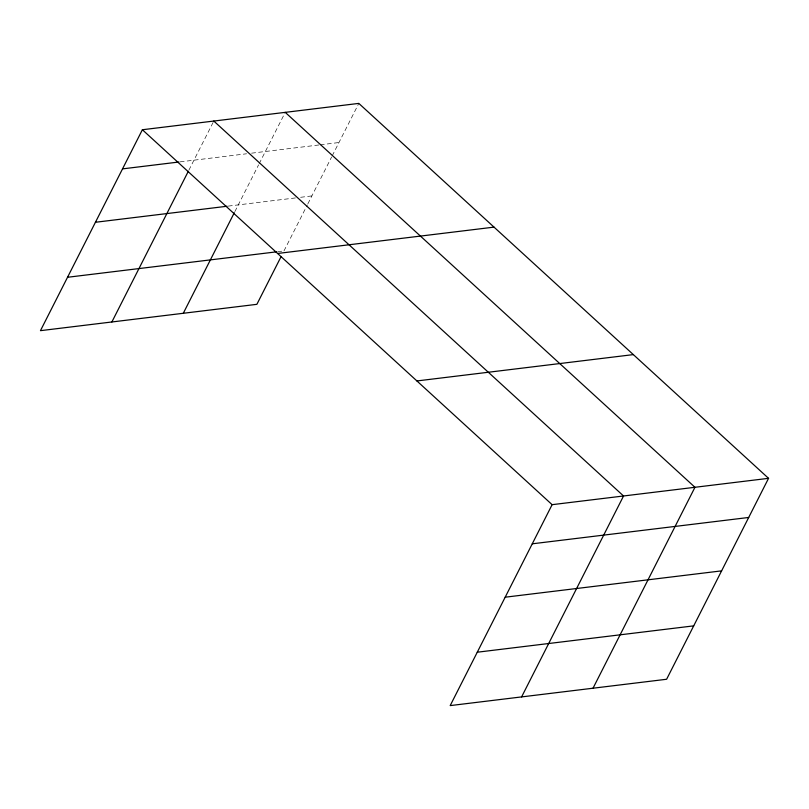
<?xml version="1.0" encoding="UTF-8"?>
<svg xmlns="http://www.w3.org/2000/svg" width="809" height="809" viewBox="0 0 809 809"><rect width="100%" height="100%" fill="white"/><g stroke="black" fill="none" stroke-linecap="round" stroke-linejoin="round"><path stroke-width="0.61" stroke-dasharray="4.04 3.03" d="M188.871 170.193L213.809 121.047M234.873 211.614L258.597 164.844M259.163 163.731L285.233 112.36M283.969 250.932L307.319 204.91M307.885 203.787L331.619 156.997M332.186 155.884L358.812 103.4M180.164 161.861L246.573 153.781M251.589 153.174L318.999 144.963M320.253 144.811L338.961 142.536M228.259 206.103L295.659 197.902M300.645 197.295L311.869 195.92M277.73 251.69L282.715 251.083"/><path stroke-width="1.21" d="M768.55 478.331L552.122 504.674L450.188 705.6L666.616 679.257L768.55 478.331L358.812 103.4L142.384 129.743L40.45 330.669L256.878 304.326L281.148 256.493M111.875 321.972L188.305 171.306M183.289 313.285L234.297 212.737M521.603 696.913L623.547 495.988L213.809 121.047M593.027 688.216L694.961 487.291L285.233 112.36M122.533 168.879L178.92 162.012M95.442 222.273L227.005 206.255M67.541 277.275L276.486 251.842M277.598 253.47L494.026 227.127M416.908 380.948L633.336 354.605M532.261 543.81L748.699 517.467M505.18 597.204L721.608 570.861M477.27 652.216L693.697 625.863M142.384 129.743L552.122 504.674"/></g></svg>
